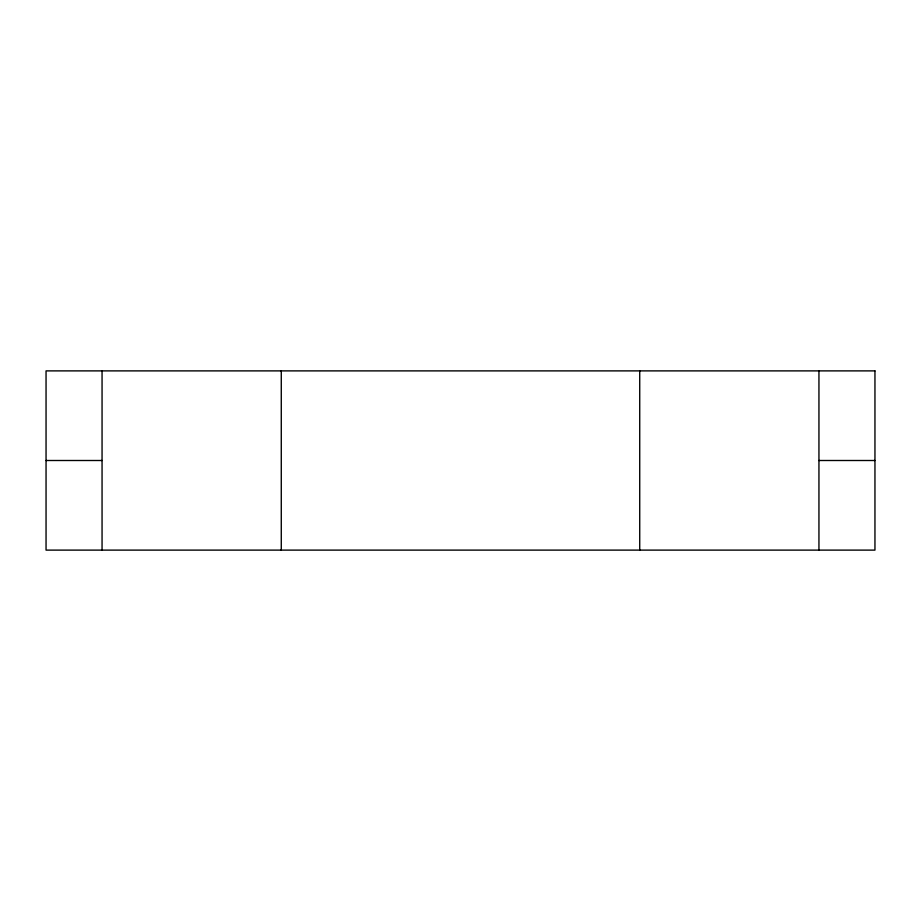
<?xml version="1.0" encoding="UTF-8"?>
<svg xmlns="http://www.w3.org/2000/svg" width="921" height="921" viewBox="0 0 921 921"><rect width="100%" height="100%" fill="white"/><g stroke="black" fill="none" stroke-linecap="round" stroke-linejoin="round"><path stroke-width="1.38" d="M46.05 460.5L102.058 460.5M818.942 460.5L874.95 460.5M818.942 370.887L818.942 550.113M639.727 370.887L639.727 550.113M281.273 370.887L281.273 550.113M102.058 370.887L102.058 550.113M874.95 370.887L46.05 370.887L46.05 550.113L874.95 550.113L874.95 370.887"/></g></svg>
